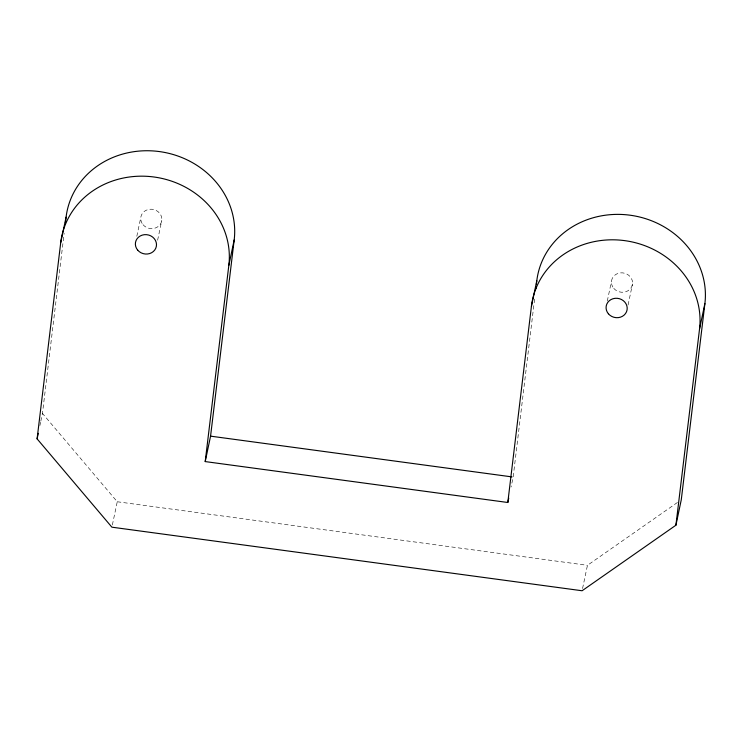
<?xml version="1.0" encoding="UTF-8"?>
<svg xmlns="http://www.w3.org/2000/svg" width="742" height="742" viewBox="0 0 742 742"><rect width="100%" height="100%" fill="white"/><g stroke="black" fill="none" stroke-linecap="round" stroke-linejoin="round"><path stroke-width="0.56" stroke-dasharray="3.71 2.78" d="M40.829 421.159L42.461 413.424L64.146 233.238M534.583 299.165L513.167 477.06L511.071 487.012M39.892 425.583L40.597 422.272M136.825 236.29L140.785 217.489M157.61 240.232L161.802 220.337M112.357 524.965L117.255 501.75L42.461 413.424M607.299 301.029L611.491 281.125M628.084 304.981L632.509 283.973M582.553 588.536L587.451 565.321L677.492 502.436M117.255 501.75L587.451 565.321M613.755 288.35A10.611 9.683 11.9 0 0 631.85 286.412A10.611 9.683 11.9 0 0 620.405 272.889A10.611 9.683 11.9 0 0 613.755 288.35M143.048 224.705A10.611 9.683 11.9 0 0 161.144 222.776A10.611 9.683 11.9 0 0 149.689 209.253A10.611 9.683 11.9 0 0 143.048 224.705"/><path stroke-width="1.11" d="M507.806 502.492L531.43 306.242L536.791 280.81A84.866 77.465 11.9 0 1 630.106 215.208A84.866 77.465 11.9 0 1 704.9 303.534L681.277 499.793L675.916 525.215L582.09 590.753L111.894 527.182L37.1 438.856L60.723 242.597L66.084 217.165A84.866 77.465 11.9 0 1 159.4 151.572A84.866 77.465 11.9 0 1 234.194 239.898L210.57 436.148L205.209 461.58L507.806 502.492L508.743 498.067M65.389 222.906L66.084 217.165M205.209 461.58L228.833 265.33L234.194 239.898M535.826 288.842L536.095 286.542M536.373 284.251L536.791 280.81M675.916 525.215L699.539 328.966L704.9 303.534M37.1 438.856L38.269 433.328M210.57 436.148L512.026 476.902M60.723 242.597A84.866 77.465 11.9 0 1 154.039 177.004A84.866 77.465 11.9 0 1 228.833 265.33M531.43 306.242A84.866 77.465 11.9 0 1 624.745 240.64A84.866 77.465 11.9 0 1 699.539 328.966M608.394 313.783A10.611 9.683 11.9 0 0 626.489 311.844A10.611 9.683 11.9 0 0 615.044 298.321A10.611 9.683 11.9 0 0 608.394 313.783M137.687 250.137A10.611 9.683 11.9 0 0 155.783 248.208A10.611 9.683 11.9 0 0 144.328 234.685A10.611 9.683 11.9 0 0 137.687 250.137"/></g></svg>
